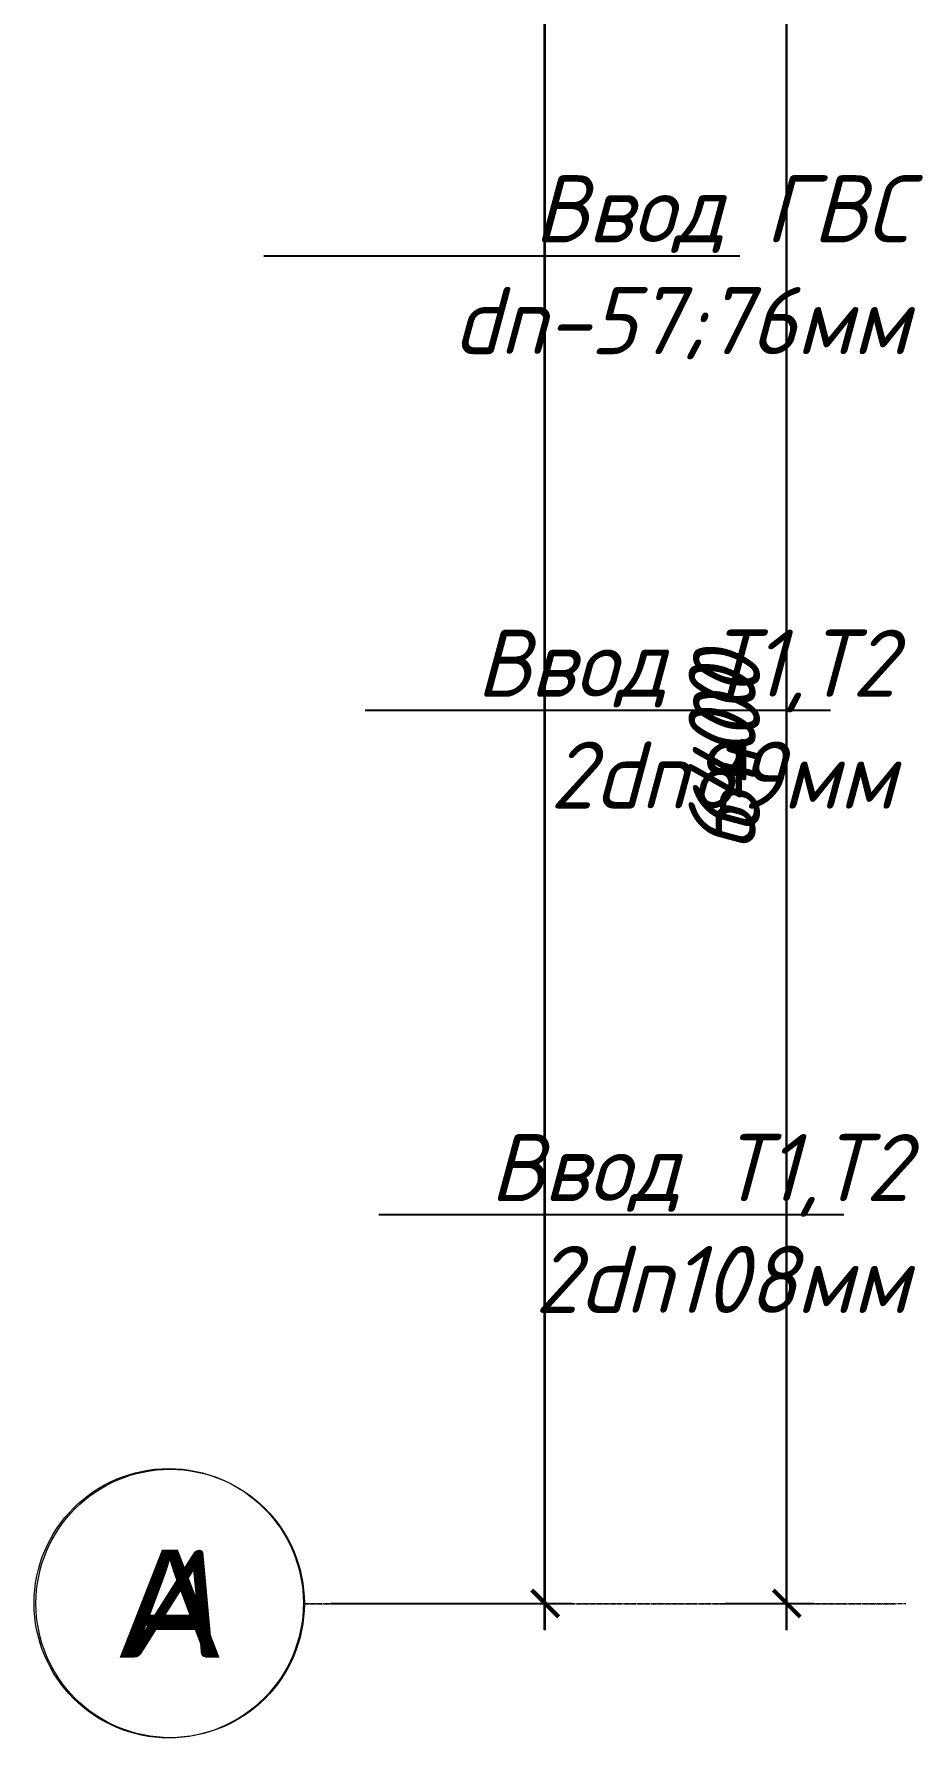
# Model space of a CAD drawing. Header units: millimetres. Extents: x -10178924 to 11692288, y -947381 to 58396.
# Drawn here: x 711602 to 714813, y -829241 to -822893 of the extents above; entities that cross this region are included whole.
import ezdxf
from ezdxf.enums import TextEntityAlignment as Align

# ---------------------------------------------------------------- set-up
doc = ezdxf.new("R2010")
doc.units = ezdxf.units.MM
doc.linetypes.add('осевая', pattern=[50.8, 31.75, -6.35, 6.35, -6.35])
doc.layers.add('PDF _Размеры осевые', color=7, linetype='Continuous', true_color=0x5d6970)
doc.layers.add('PDF _Текст', color=7, linetype='Continuous', lineweight=5)
doc.layers.add('Размеры осевые', color=153, linetype='Continuous', lineweight=9)
doc.layers.add('ТЗК_ГВС_тонкая', color=7, linetype='Continuous', lineweight=9, true_color=0xcc2c24)
doc.layers.add('ТЗК_ЦО_тонкая', color=7, linetype='Continuous', lineweight=9, true_color=0x00b51a)
doc.styles.add('PDF ArialMT', font='arial.ttf')
doc.styles.add('PDF GOST Common Italic', font='GOST_Common Italic.ttf')
doc.styles.add('PDF ISOCPEUR Italic', font='isocpeui.ttf')
doc.styles.add('Текст_М100', font='GOST_Common Italic.ttf', dxfattribs={"height": 250})
doc.dimstyles.new('Размеры_М100', dxfattribs={"dimtxt": 250, "dimasz": 100, "dimexe": 100, "dimexo": 100, "dimgap": 100, "dimtad": 1, "dimrnd": 5, "dimtxsty": 'Текст_М100', "dimblk": 'ARCHTICK', "dimcen": 250, "dimdle": 100, "dimadec": 0, "dimazin": 2, "dimtfac": 1, "dimtmove": 1, "dimatfit": 3, "dimfxl": 1, "dimarcsym": 0})

# ---------------------------------------------------------------- blocks, each defined once
blk = doc.blocks.new('_ArchTick')
at = {"color": 0, "linetype": 'ByBlock', "const_width": 0.15}
blk.add_lwpolyline([(-0.5, -0.5), (0.5, 0.5)], dxfattribs=at)
blk = doc.blocks.new('*D2692')
at = {"layer": 'Defpoints', "color": 0, "ltscale": 100, "transparency": 16777216}
for p in [(-9750, -32250), (-8852.3, -32250), (-9750, -47950)]:
    blk.add_point(p, dxfattribs=at)
at = {"layer": 'Размеры осевые', "color": 0, "lineweight": -2, "ltscale": 100, "transparency": 16777216}
for p, q in [((-8852.3, -48050), (-8852.3, -32150)), ((-9650, -32250), (-8752.3, -32250)), ((-9650, -47950), (-8752.3, -47950))]:
    blk.add_line(p, q, dxfattribs=at)
at = {"layer": 'Размеры осевые', "color": 0, "lineweight": -2, "ltscale": 100, "transparency": 16777216, "xscale": 100, "yscale": 100, "zscale": 100}
for p, rotation in [((-8852.3, -32250), 90), ((-8852.3, -47950), 270)]:
    blk.add_blockref('_ArchTick', p, dxfattribs=dict(at, rotation=rotation))
at = {"layer": 'Размеры осевые', "color": 0, "ltscale": 100, "transparency": 16777216, "insert": (-9078.9, -40100), "char_height": 250, "attachment_point": 5, "rotation": 90, "style": 'Текст_М100'}
blk.add_mtext('15700', dxfattribs=at)
blk = doc.blocks.new('*D2693')
at = {"layer": 'Defpoints', "color": 0, "ltscale": 100, "transparency": 16777216}
for p in [(-8281.7, -41550), (-7952.3, -41550), (-8281.7, -47950)]:
    blk.add_point(p, dxfattribs=at)
at = {"layer": 'Размеры осевые', "color": 0, "lineweight": -2, "ltscale": 100, "transparency": 16777216}
for p, q in [((-7952.3, -48050), (-7952.3, -41450)), ((-8181.7, -41550), (-7852.3, -41550)), ((-8181.7, -47950), (-7852.3, -47950))]:
    blk.add_line(p, q, dxfattribs=at)
at = {"layer": 'Размеры осевые', "color": 0, "lineweight": -2, "ltscale": 100, "transparency": 16777216, "xscale": 100, "yscale": 100, "zscale": 100}
for p, rotation in [((-7952.3, -41550), 90), ((-7952.3, -47950), 270)]:
    blk.add_blockref('_ArchTick', p, dxfattribs=dict(at, rotation=rotation))
at = {"layer": 'Размеры осевые', "color": 0, "ltscale": 100, "transparency": 16777216, "insert": (-8177.3, -44750), "char_height": 250, "attachment_point": 5, "rotation": 90, "style": 'Текст_М100'}
blk.add_mtext('6400', dxfattribs=at)
blk = doc.blocks.new('A$C5282721b')
at = {"layer": 'Размеры осевые', "color": 251, "linetype": 'осевая', "ltscale": 0.5, "transparency": 33554687}
blk.add_line((-9750, -47950), (62308.109, -47950), dxfattribs=at)
at = {"layer": 'Размеры осевые', "color": 251, "ltscale": 100, "transparency": 33554687}
blk.add_circle((-10250, -47950), 500, dxfattribs=at)
at = {"layer": 'ТЗК_ГВС_тонкая', "linetype": 'ByBlock', "lineweight": -2, "ltscale": 75, "transparency": 33554687}
blk.add_lwpolyline([(-9901.371, -42928.753), (-8127.924, -42928.753)], dxfattribs=at)
blk.add_lwpolyline([(-9901.371, -42928.753), (-8127.924, -42928.753)], dxfattribs=at)
at = {"layer": 'ТЗК_ЦО_тонкая', "linetype": 'ByBlock', "lineweight": -2, "ltscale": 75, "transparency": 33554687}
for points in [[(-9523.405, -44621.855), (-7790.11, -44621.855)], [(-9523.405, -44621.855), (-7790.11, -44621.855)], [(-9472.8, -46500.932), (-7739.504, -46500.932)], [(-9472.8, -46500.932), (-7739.504, -46500.932)]]:
    blk.add_lwpolyline(points, dxfattribs=at)
at = {"layer": 'Размеры осевые', "color": 251, "ltscale": 100, "transparency": 33554687, "style": 'PDF ISOCPEUR Italic'}
blk.add_text('А', height=400, dxfattribs=at).set_placement((-10250, -47950), align=Align.MIDDLE_CENTER)
at = {"layer": 'ТЗК_ГВС_тонкая', "ltscale": 75, "transparency": 33554687, "insert": (-7496.609, -42628.753), "char_height": 250, "attachment_point": 3, "style": 'Текст_М100'}
blk.add_mtext('Ввод ГВС\\Pdn-57;76мм', dxfattribs=at)
blk.add_mtext('Ввод ГВС\\Pdn-57;76мм', dxfattribs=at)
at = {"layer": 'ТЗК_ЦО_тонкая', "ltscale": 75, "transparency": 33554687, "char_height": 250, "attachment_point": 3, "style": 'Текст_М100'}
for s, insert in [('Ввод Т1,Т2\\P2dn89мм', (-7547.215, -44321.855)), ('Ввод Т1,Т2\\P2dn89мм', (-7547.215, -44321.855)), ('Ввод Т1,Т2\\P2dn108мм', (-7496.609, -46200.932)), ('Ввод Т1,Т2\\P2dn108мм', (-7496.609, -46200.932))]:
    blk.add_mtext(s, dxfattribs=dict(at, insert=insert))
at = {"layer": 'Размеры осевые', "color": 251, "ltscale": 100, "transparency": 33554687}
for base, p1, p2, picture, middle in [((-8852.333, -32250), (-9750, -47950), (-9750, -32250), '*D2692', (-9078.943, -40100)), ((-7952.328, -41550), (-8281.679, -47950), (-8281.679, -41550), '*D2693', (-8177.328, -44750))]:
    dim = blk.add_linear_dim(base=base, p1=p1, p2=p2, angle=90, dimstyle='Размеры_М100', dxfattribs=at)
    dim.commit()
    dim.dimension.update_dxf_attribs({"geometry": picture, "text_midpoint": middle})

msp = doc.modelspace()

# ---------------------------------------------------------------- linework, layer by layer
at = {"layer": 'PDF _Размеры осевые', "lineweight": 9}
for points in [[(713502.4, -828839.1), (713502.4, -812943.5)], [(714404.1, -828839.1), (714404.1, -822239.6)], [(712604.9, -828741.8), (712626, -828741.8)], [(712630.3, -828741.8), (712634.5, -828741.8), (712651.4, -828741.8)], [(712655.7, -828741.8), (712659.9, -828741.8), (712676.8, -828741.8)], [(712681.1, -828741.8), (712685.3, -828741.8), (712702.2, -828741.8)], [(713603.9, -828741.8), (712706.5, -828741.8), (712710.7, -828741.8), (712727.6, -828741.8)], [(712731.9, -828741.8), (712736.1, -828741.8), (712753, -828741.8)], [(712757.3, -828741.8), (712761.5, -828741.8), (712778.4, -828741.8)], [(712782.7, -828741.8), (712786.9, -828741.8), (712803.8, -828741.8)], [(712808.1, -828741.8), (712812.3, -828741.8), (712829.2, -828741.8)], [(712833.5, -828741.8), (712837.7, -828741.8), (712854.6, -828741.8)], [(712858.9, -828741.8), (712863.1, -828741.8), (712880, -828741.8)], [(712884.3, -828741.8), (712888.5, -828741.8), (712905.4, -828741.8)], [(712909.7, -828741.8), (712913.9, -828741.8), (712930.8, -828741.8)], [(712935.1, -828741.8), (712939.3, -828741.8), (712956.2, -828741.8)], [(712960.5, -828741.8), (712964.7, -828741.8), (712981.6, -828741.8)], [(712985.9, -828741.8), (712990.1, -828741.8), (713007, -828741.8)], [(713011.3, -828741.8), (713015.5, -828741.8), (713032.5, -828741.8)], [(713036.7, -828741.8), (713040.9, -828741.8), (713057.9, -828741.8)], [(713062.1, -828741.8), (713066.3, -828741.8), (713083.2, -828741.8)], [(713087.5, -828741.8), (713091.7, -828741.8), (713108.6, -828741.8)], [(713112.9, -828741.8), (713117.1, -828741.8), (713134, -828741.8)], [(713138.3, -828741.8), (713142.5, -828741.8), (713159.4, -828741.8)], [(713163.7, -828741.8), (713167.9, -828741.8), (713184.8, -828741.8)], [(713189.1, -828741.8), (713193.3, -828741.8), (713210.2, -828741.8)], [(713214.5, -828741.8), (713218.7, -828741.8), (713235.7, -828741.8)], [(713239.9, -828741.8), (713244.1, -828741.8), (713261.1, -828741.8)], [(713265.3, -828741.8), (713269.5, -828741.8), (713286.5, -828741.8)], [(713290.7, -828741.8), (713294.9, -828741.8), (713311.9, -828741.8)], [(713316.1, -828741.8), (713320.3, -828741.8), (713337.2, -828741.8)], [(713341.5, -828741.8), (713345.7, -828741.8), (713362.6, -828741.8)], [(713366.9, -828741.8), (713371.1, -828741.8), (713388, -828741.8)], [(713392.3, -828741.8), (713396.5, -828741.8), (713413.4, -828741.8)], [(713417.7, -828741.8), (713421.9, -828741.8), (713438.8, -828741.8)], [(713443.1, -828741.8), (713447.3, -828741.8), (713464.3, -828741.8)], [(713468.5, -828741.8), (713472.7, -828741.8), (713489.7, -828741.8)], [(713493.9, -828741.8), (713498.1, -828741.8), (713515.1, -828741.8)], [(713519.3, -828741.8), (713523.5, -828741.8), (713540.5, -828741.8)], [(713544.7, -828741.8), (713548.9, -828741.8), (713565.9, -828741.8)], [(713570.1, -828741.8), (713574.3, -828741.8), (713591.2, -828741.8)], [(713595.5, -828741.8), (713599.7, -828741.8), (713616.6, -828741.8)], [(713620.9, -828741.8), (713625.1, -828741.8), (713642, -828741.8)], [(713646.3, -828741.8), (713650.5, -828741.8), (713667.5, -828741.8)], [(713671.7, -828741.8), (713675.9, -828741.8), (713692.9, -828741.8)], [(713697.1, -828741.8), (713701.3, -828741.8), (713718.3, -828741.8)], [(713722.5, -828741.8), (713726.7, -828741.8), (713743.7, -828741.8)], [(713747.9, -828741.8), (713752.1, -828741.8), (713769.1, -828741.8)], [(713773.3, -828741.8), (713777.5, -828741.8), (713794.5, -828741.8)], [(713798.7, -828741.8), (713802.9, -828741.8), (713819.9, -828741.8)], [(713824.1, -828741.8), (713828.3, -828741.8), (713845.2, -828741.8)], [(713849.5, -828741.8), (713853.7, -828741.8), (713870.7, -828741.8)], [(713874.9, -828741.8), (713879.1, -828741.8), (713896.1, -828741.8)], [(713900.3, -828741.8), (713904.5, -828741.8), (713921.5, -828741.8)], [(713925.7, -828741.8), (713929.9, -828741.8), (713946.9, -828741.8)], [(713951.1, -828741.8), (713955.3, -828741.8), (713972.3, -828741.8)], [(713976.5, -828741.8), (713980.7, -828741.8), (713997.7, -828741.8)], [(714001.9, -828741.8), (714006.1, -828741.8), (714023.1, -828741.8)], [(714027.3, -828741.8), (714031.5, -828741.8), (714048.5, -828741.8)], [(714052.7, -828741.8), (714056.9, -828741.8), (714073.9, -828741.8)], [(714078.1, -828741.8), (714082.3, -828741.8), (714099.3, -828741.8)], [(714103.5, -828741.8), (714107.7, -828741.8), (714124.7, -828741.8)], [(714128.9, -828741.8), (714133.1, -828741.8), (714150.1, -828741.8)], [(714154.3, -828741.8), (714158.5, -828741.8), (714175.5, -828741.8)], [(714175.5, -828741.8), (714505.6, -828741.8)], [(714179.7, -828741.8), (714183.9, -828741.8), (714200.9, -828741.8)], [(714205.1, -828741.8), (714209.3, -828741.8), (714226.3, -828741.8)], [(714230.5, -828741.8), (714234.7, -828741.8), (714251.7, -828741.8)], [(714255.9, -828741.8), (714260.1, -828741.8), (714277.1, -828741.8)], [(714281.3, -828741.8), (714285.5, -828741.8), (714302.5, -828741.8)], [(714306.7, -828741.8), (714310.9, -828741.8), (714327.9, -828741.8)], [(714332.1, -828741.8), (714336.3, -828741.8), (714353.3, -828741.8)], [(714357.5, -828741.8), (714361.7, -828741.8), (714378.7, -828741.8)], [(714382.9, -828741.8), (714387.1, -828741.8), (714404.1, -828741.8)], [(714408.3, -828741.8), (714412.5, -828741.8), (714429.5, -828741.8)], [(714433.7, -828741.8), (714437.9, -828741.8), (714454.9, -828741.8)], [(714459.1, -828741.8), (714463.3, -828741.8), (714480.3, -828741.8)], [(714484.5, -828741.8), (714488.7, -828741.8), (714505.7, -828741.8)], [(714509.9, -828741.8), (714514.1, -828741.8), (714531.1, -828741.8)], [(714535.3, -828741.8), (714539.5, -828741.8), (714556.5, -828741.8)], [(714560.7, -828741.8), (714564.9, -828741.8), (714581.9, -828741.8)], [(714586.1, -828741.8), (714590.3, -828741.8), (714607.3, -828741.8)], [(714611.5, -828741.8), (714615.7, -828741.8), (714632.7, -828741.8)], [(714636.9, -828741.8), (714641.1, -828741.8), (714658.1, -828741.8)], [(714662.3, -828741.8), (714666.5, -828741.8), (714683.5, -828741.8)], [(714687.7, -828741.8), (714691.9, -828741.8), (714708.9, -828741.8)], [(714713.1, -828741.8), (714717.3, -828741.8), (714734.3, -828741.8)], [(714738.5, -828741.8), (714742.7, -828741.8), (714759.7, -828741.8)], [(714763.9, -828741.8), (714768.1, -828741.8), (714785.1, -828741.8)], [(714789.3, -828741.8), (714793.5, -828741.8), (714810.5, -828741.8)]]:
    msp.add_lwpolyline(points, dxfattribs=at)
msp.add_circle((712103.3, -828739.6), 501.6, dxfattribs=at)
at = {"layer": 'PDF _Размеры осевые', "transparency": 33554559}
for points in [[(713460, -828686.7), (713447.3, -828695.2), (713561.6, -828784.1)], [(713447.3, -828695.2), (713561.6, -828784.1), (713548.9, -828796.8)], [(714357.5, -828686.7), (714349, -828695.2), (714459.1, -828784.1)], [(714349, -828695.2), (714459.1, -828784.1), (714450.6, -828796.8)]]:
    msp.add_solid(points, dxfattribs=at)

# ---------------------------------------------------------------- block references
msp.add_blockref('A$C5282721b', (722358.6, -780790.4))

# ---------------------------------------------------------------- texts
at = {"layer": 'PDF _Текст', "color": 251, "true_color": 0x5d6970, "insert": (714165.1, -825943.5), "char_height": 250, "attachment_point": 4, "rotation": 90, "style": 'PDF GOST Common Italic'}
msp.add_mtext('6400', dxfattribs=at)
at = {"layer": 'PDF _Текст', "color": 251, "true_color": 0x5d6970, "insert": (711919.1, -828741), "char_height": 402.3, "attachment_point": 4, "style": 'PDF ArialMT'}
msp.add_mtext('А', dxfattribs=at)

doc.saveas('drawing.dxf')
